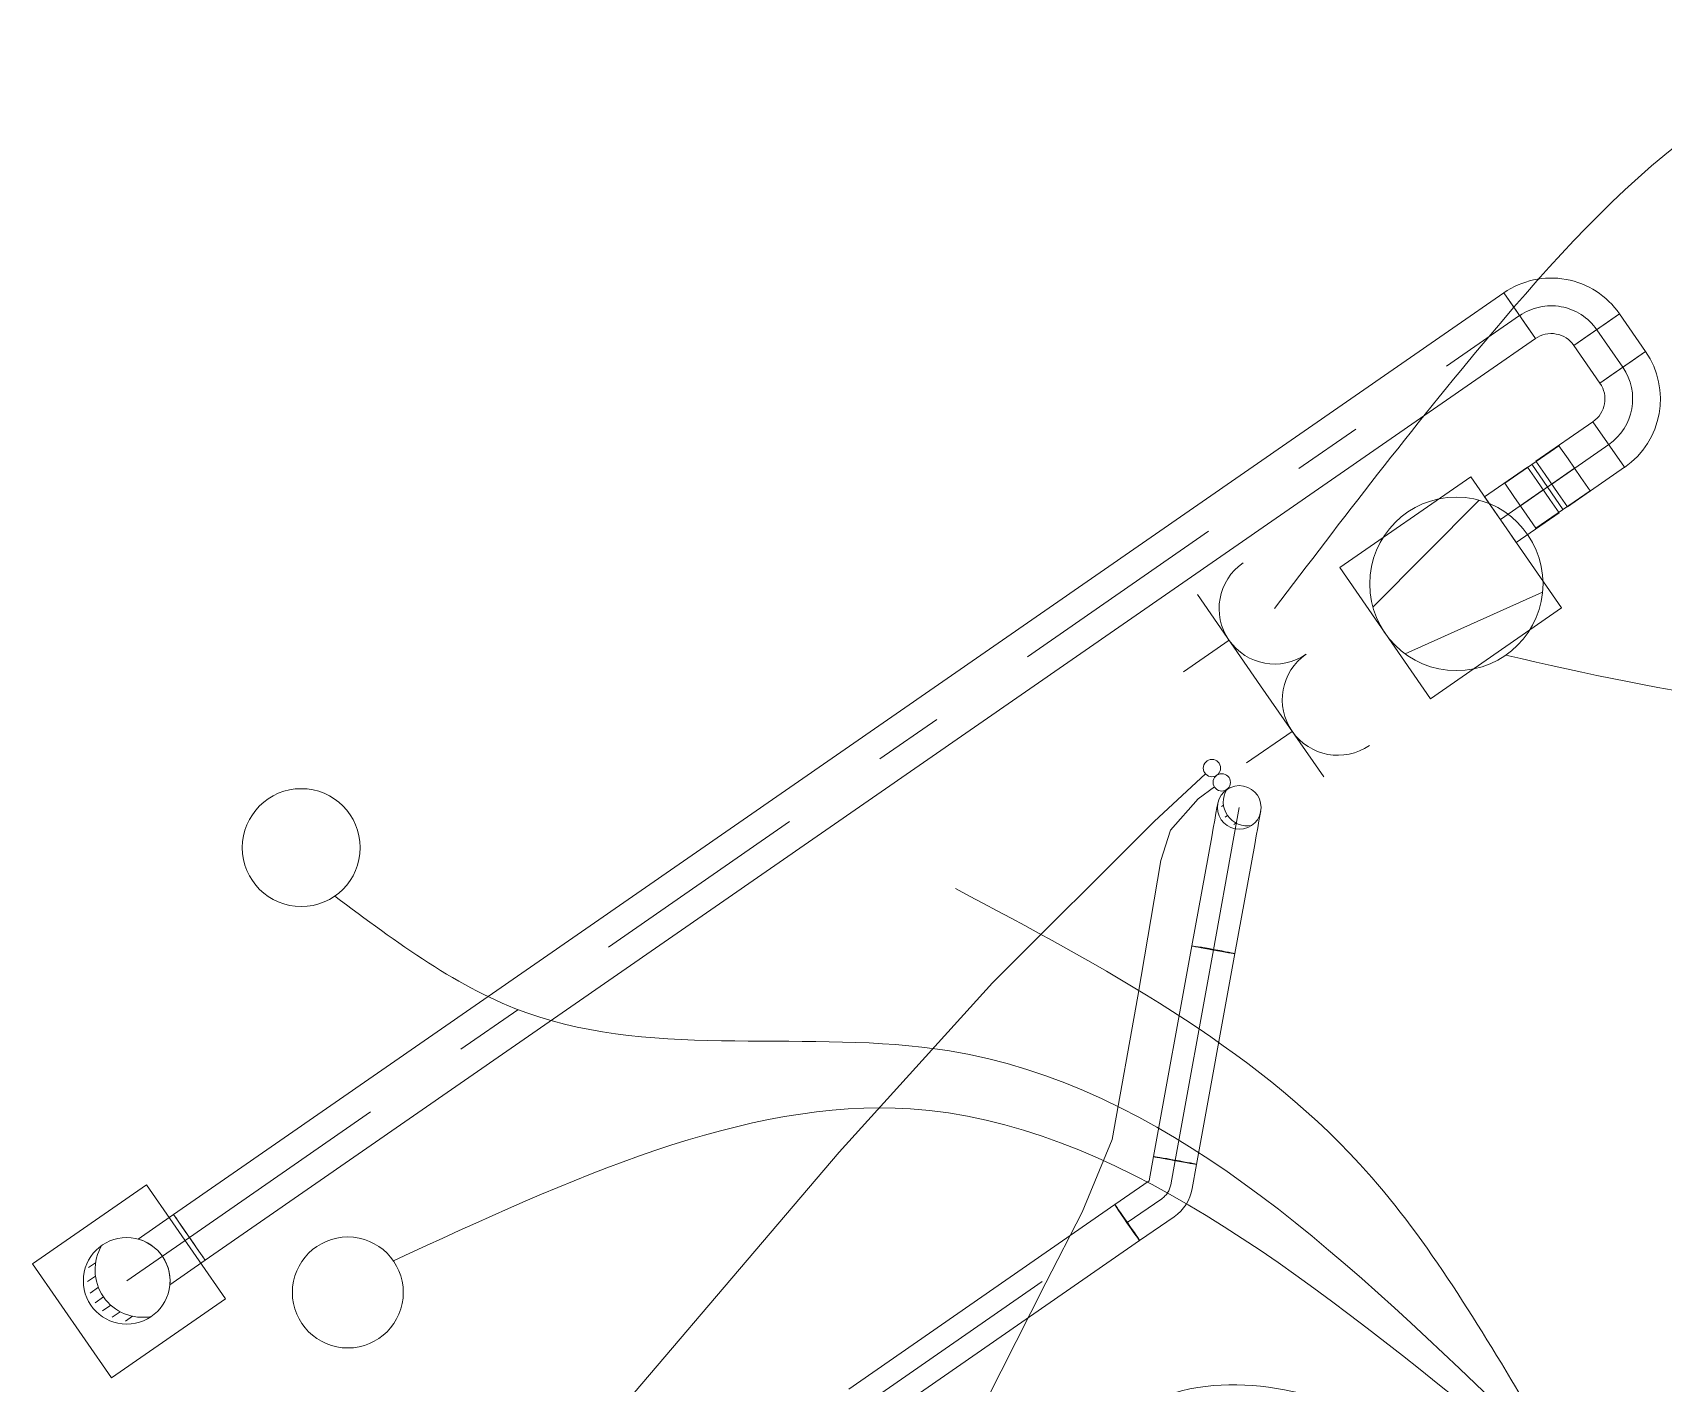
# Model space of a CAD drawing. Header units: metres. Extents: x 2747662.9 to 2747731.3, y 1250221.9 to 1250283.3.
# Drawn here: x 2747698.982 to 2747701.333, y 1250242.674 to 1250244.621 of the extents above; entities that cross this region are included whole.
import ezdxf

# ---------------------------------------------------------------- set-up
doc = ezdxf.new("R2010")
doc.units = ezdxf.units.M
doc.header["$MEASUREMENT"] = 0
doc.linetypes.add('STRICHPUNKT2-A0PKHS7900', pattern=[0.635, 0.3175, -0.15875, 0, -0.15875])
doc.linetypes.add('STRICHPUNKT2-A0PKHS8H00', pattern=[0.635, 0.3175, -0.15875, 0, -0.15875])
for name, color, linetype in [('___elektro', 7, 'Continuous'), ('___lueftung', 7, 'Continuous'), ('___sanitär', 7, 'Continuous')]:
    doc.layers.add(name, color=color, linetype=linetype)

msp = doc.modelspace()

# ---------------------------------------------------------------- linework, layer by layer
at = {"color": 30, "linetype": 'Continuous', "lineweight": 0, "true_color": 0xff8d1c}
for points, knots in [([(2747700.7728, 1250243.791), (2747700.8702, 1250243.9191), (2747700.9675, 1250244.0472), (2747701.0844, 1250244.1858), (2747701.258, 1250244.3918), (2747701.4748, 1250244.6211), (2747701.7181, 1250244.5821), (2747701.7317, 1250244.5799), (2747701.7453, 1250244.5769), (2747701.759, 1250244.5739)], [0, 0, 0, 0, 1, 1, 1, 2, 2, 2, 3, 3, 3, 3]), ([(2747701.1061, 1250243.7237), (2747701.3398, 1250243.671), (2747701.5735, 1250243.6182), (2747701.817, 1250243.6578), (2747701.911, 1250243.6731), (2747702.0065, 1250243.7022), (2747702.0921, 1250243.6774), (2747702.1285, 1250243.6669), (2747702.163, 1250243.6466), (2747702.1976, 1250243.6263)], [0, 0, 0, 0, 1, 1, 1, 2, 2, 2, 3, 3, 3, 3]), ([(2747701.2193, 1250242.5107), (2747701.2547, 1250242.4783), (2747701.2902, 1250242.4458), (2747701.3266, 1250242.4278), (2747701.4744, 1250242.3547), (2747701.639, 1250242.5182), (2747701.823, 1250242.6638), (2747702.1177, 1250242.8972), (2747702.4621, 1250243.0848), (2747702.3897, 1250243.3378), (2747702.3743, 1250243.392), (2747702.3397, 1250243.4491), (2747702.3052, 1250243.5062)], [0, 0, 0, 0, 1, 1, 1, 2, 2, 2, 3, 3, 3, 4, 4, 4, 4]), ([(2747701.1339, 1250242.6462), (2747701.0612, 1250242.7676), (2747700.9885, 1250242.8889), (2747700.8958, 1250242.99), (2747700.7394, 1250243.1607), (2747700.5261, 1250243.2739), (2747700.3129, 1250243.3872)], [0, 0, 0, 0, 1, 1, 1, 2, 2, 2, 2]), ([(2747699.4177, 1250243.3764), (2747699.507, 1250243.3097), (2747699.5962, 1250243.243), (2747699.6958, 1250243.2076), (2747699.8819, 1250243.1416), (2747700.1044, 1250243.1851), (2747700.3013, 1250243.1538), (2747700.6132, 1250243.1041), (2747700.8611, 1250242.8665), (2747701.109, 1250242.629)], [0, 0, 0, 0, 1, 1, 1, 2, 2, 2, 3, 3, 3, 3]), ([(2747699.5022, 1250242.8506), (2747699.7556, 1250242.968), (2747700.009, 1250243.0853), (2747700.248, 1250243.0697), (2747700.5412, 1250243.0506), (2747700.8129, 1250242.8313), (2747701.0846, 1250242.6121)], [0, 0, 0, 0, 1, 1, 1, 2, 2, 2, 2]), ([(2747700.0428, 1250241.9999), (2747700.1257, 1250242.1463), (2747700.2086, 1250242.2927), (2747700.3264, 1250242.4315), (2747700.4201, 1250242.5419), (2747700.5358, 1250242.6475), (2747700.6623, 1250242.6682), (2747700.7804, 1250242.6875), (2747700.9078, 1250242.6327), (2747701.0353, 1250242.5779)], [0, 0, 0, 0, 1, 1, 1, 2, 2, 2, 3, 3, 3, 3])]:
    msp.add_open_spline(points, degree=3, knots=knots, dxfattribs=at)
at = {"layer": '___elektro', "color": 30, "linetype": 'Continuous', "lineweight": 0, "true_color": 0xff8d1c}
for p, q in [((2747701.0676, 1250243.9471), (2747700.9144, 1250243.793)), ((2747700.9637, 1250243.9292), (2747700.9637, 1250243.9293)), ((2747701.1376, 1250243.8977), (2747701.1377, 1250243.8977)), ((2747700.6615, 1250243.8112), (2747700.7526, 1250243.6797)), ((2747701.1593, 1250243.8147), (2747700.9612, 1250243.7255)), ((2747700.7071, 1250243.7455), (2747700.6413, 1250243.6999)), ((2747700.9321, 1250243.7553), (2747700.9322, 1250243.7553)), ((2747701.1061, 1250243.7237), (2747701.1061, 1250243.7238)), ((2747700.6413, 1250243.6999), (2747700.6413, 1250243.6999)), ((2747700.6413, 1250243.6999), (2747700.6413, 1250243.6999)), ((2747700.7526, 1250243.6797), (2747700.8437, 1250243.5482)), ((2747700.7982, 1250243.6139), (2747700.7324, 1250243.5684)), ((2747700.7324, 1250243.5684), (2747700.7324, 1250243.5684)), ((2747700.7324, 1250243.5684), (2747700.7324, 1250243.5684)), ((2747699.3209, 1250243.5162), (2747699.321, 1250243.5162)), ((2747699.4392, 1250243.4947), (2747699.4392, 1250243.4947)), ((2747699.2995, 1250243.3979), (2747699.2995, 1250243.3979)), ((2747699.4177, 1250243.3764), (2747699.4178, 1250243.3765)), ((2747699.4177, 1250243.3764), (2747699.4178, 1250243.3765)), ((2747699.4177, 1250243.3764), (2747699.4178, 1250243.3765)), ((2747699.3909, 1250242.8708), (2747699.391, 1250242.8709)), ((2747699.5022, 1250242.8506), (2747699.5023, 1250242.8506)), ((2747699.3707, 1250242.7595), (2747699.3708, 1250242.7595)), ((2747699.482, 1250242.7393), (2747699.4821, 1250242.7393))]:
    msp.add_line(p, q, dxfattribs=at)
for centre, radius in [((2747701.0349, 1250243.8265), 0.125), ((2747699.3693, 1250243.4463), 0.085), ((2747699.4365, 1250242.8051), 0.08)]:
    msp.add_circle(centre, radius, dxfattribs=at)
for centre in [(2747700.7728, 1250243.791), (2747700.8639, 1250243.6595)]:
    msp.add_arc(centre, 0.08, 124.7098, 304.7098, dxfattribs=at)
at = {"layer": '___lueftung', "color": 152, "linetype": 'Continuous', "lineweight": 0, "true_color": 0x0365dd}
for p, q in [((2747701.1032, 1250244.2459), (2747699.1853, 1250242.9174)), ((2747701.1166, 1250244.2267), (2747701.1032, 1250244.2459)), ((2747701.1032, 1250244.2459), (2747701.1488, 1250244.1802)), ((2747701.1354, 1250244.1994), (2747701.1166, 1250244.2267)), ((2747701.2702, 1250244.2156), (2747701.2044, 1250244.1701)), ((2747701.251, 1250244.2023), (2747701.2702, 1250244.2156)), ((2747701.3077, 1250244.1615), (2747701.2702, 1250244.2156)), ((2747701.1488, 1250244.1802), (2747701.1354, 1250244.1994)), ((2747701.2237, 1250244.1834), (2747701.251, 1250244.2023)), ((2747699.2308, 1250242.8516), (2747701.1488, 1250244.1802)), ((2747701.2044, 1250244.1701), (2747701.2237, 1250244.1834)), ((2747701.2044, 1250244.1701), (2747701.242, 1250244.1159)), ((2747701.242, 1250244.1159), (2747701.3077, 1250244.1615)), ((2747701.2612, 1250244.1292), (2747701.2885, 1250244.1481)), ((2747701.2885, 1250244.1481), (2747701.3077, 1250244.1615)), ((2747701.242, 1250244.1159), (2747701.2612, 1250244.1292)), ((2747701.2319, 1250244.0602), (2747701.1497, 1250244.0033)), ((2747701.2319, 1250244.0602), (2747701.2774, 1250243.9945)), ((2747701.2319, 1250244.0602), (2747701.2452, 1250244.041)), ((2747701.1828, 1250244.0257), (2747701.1047, 1250243.9716)), ((2747701.1828, 1250244.0257), (2747701.196, 1250244.0066)), ((2747701.2452, 1250244.041), (2747701.2641, 1250244.0137)), ((2747701.189, 1250243.9333), (2747701.1435, 1250243.999)), ((2747701.1497, 1250244.0033), (2747701.163, 1250243.984)), ((2747701.196, 1250244.0066), (2747701.2146, 1250243.9797)), ((2747701.2641, 1250244.0137), (2747701.2774, 1250243.9945)), ((2747700.8667, 1250243.8499), (2747701.0557, 1250243.9808)), ((2747701.0557, 1250243.9808), (2747700.8667, 1250243.8499)), ((2747701.0557, 1250243.9808), (2747700.8667, 1250243.8499)), ((2747701.0557, 1250243.9808), (2747700.8667, 1250243.8499)), ((2747701.0557, 1250243.9808), (2747701.0558, 1250243.9809)), ((2747701.0557, 1250243.9808), (2747701.0558, 1250243.9809)), ((2747701.0557, 1250243.9808), (2747701.1867, 1250243.7918)), ((2747701.0557, 1250243.9808), (2747701.1867, 1250243.7918)), ((2747701.1867, 1250243.7918), (2747701.0557, 1250243.9808)), ((2747701.0557, 1250243.9808), (2747701.1867, 1250243.7918)), ((2747701.1373, 1250243.9948), (2747701.0757, 1250243.9521)), ((2747701.1373, 1250243.9948), (2747701.1507, 1250243.9755)), ((2747701.1507, 1250243.9755), (2747701.1695, 1250243.9483)), ((2747701.163, 1250243.984), (2747701.1819, 1250243.9568)), ((2747701.1952, 1250243.9375), (2747701.2774, 1250243.9945)), ((2747701.2146, 1250243.9797), (2747701.2278, 1250243.9607)), ((2747701.0757, 1250243.9521), (2747701.089, 1250243.9328)), ((2747701.1047, 1250243.9716), (2747701.1179, 1250243.9526)), ((2747701.1179, 1250243.9526), (2747701.1365, 1250243.9257)), ((2747701.1497, 1250243.9066), (2747701.2278, 1250243.9607)), ((2747701.1819, 1250243.9568), (2747701.1952, 1250243.9375)), ((2747701.089, 1250243.9328), (2747701.1079, 1250243.9056)), ((2747701.1212, 1250243.8863), (2747701.1829, 1250243.929)), ((2747701.1695, 1250243.9483), (2747701.1829, 1250243.929)), ((2747701.1079, 1250243.9056), (2747701.1212, 1250243.8863)), ((2747701.1365, 1250243.9257), (2747701.1497, 1250243.9066)), ((2747700.8667, 1250243.8499), (2747700.9976, 1250243.6608)), ((2747700.8667, 1250243.8499), (2747700.9976, 1250243.6608)), ((2747700.8667, 1250243.8499), (2747700.8667, 1250243.8499)), ((2747700.9976, 1250243.6608), (2747700.8667, 1250243.8499)), ((2747700.8667, 1250243.8499), (2747700.8667, 1250243.8499)), ((2747700.8667, 1250243.8499), (2747700.9976, 1250243.6608)), ((2747700.9976, 1250243.6608), (2747701.1867, 1250243.7918)), ((2747701.1867, 1250243.7918), (2747700.9976, 1250243.6608)), ((2747701.1867, 1250243.7918), (2747700.9976, 1250243.6608)), ((2747701.1867, 1250243.7918), (2747700.9976, 1250243.6608)), ((2747701.1867, 1250243.7918), (2747701.1868, 1250243.7918)), ((2747701.1867, 1250243.7918), (2747701.1868, 1250243.7918)), ((2747700.9976, 1250243.6608), (2747700.9977, 1250243.6608)), ((2747700.9976, 1250243.6608), (2747700.9977, 1250243.6608)), ((2747698.982, 1250242.8465), (2747699.1464, 1250242.9604)), ((2747699.1464, 1250242.9604), (2747698.982, 1250242.8465)), ((2747698.982, 1250242.8465), (2747699.1464, 1250242.9604)), ((2747699.1464, 1250242.9604), (2747698.982, 1250242.8465)), ((2747699.1464, 1250242.9604), (2747699.2602, 1250242.796)), ((2747699.1464, 1250242.9604), (2747699.2602, 1250242.796)), ((2747699.1464, 1250242.9604), (2747699.1464, 1250242.9604)), ((2747699.1464, 1250242.9604), (2747699.2602, 1250242.796)), ((2747699.1464, 1250242.9604), (2747699.2602, 1250242.796)), ((2747699.1464, 1250242.9604), (2747699.1464, 1250242.9604)), ((2747699.1343, 1250242.8821), (2747699.1853, 1250242.9174)), ((2747699.1986, 1250242.8981), (2747699.1853, 1250242.9174)), ((2747699.186, 1250242.9163), (2747699.1853, 1250242.9174)), ((2747699.1853, 1250242.9174), (2747699.186, 1250242.9163)), ((2747699.1883, 1250242.913), (2747699.186, 1250242.9163)), ((2747699.186, 1250242.9163), (2747699.1883, 1250242.913)), ((2747699.1919, 1250242.9077), (2747699.1883, 1250242.913)), ((2747699.1883, 1250242.913), (2747699.1919, 1250242.9077)), ((2747699.1967, 1250242.9009), (2747699.1919, 1250242.9077)), ((2747699.1919, 1250242.9077), (2747699.1967, 1250242.9009)), ((2747699.2021, 1250242.893), (2747699.1967, 1250242.9009)), ((2747699.1967, 1250242.9009), (2747699.2021, 1250242.893)), ((2747699.2175, 1250242.8709), (2747699.1986, 1250242.8981)), ((2747699.208, 1250242.8845), (2747699.2021, 1250242.893)), ((2747699.2021, 1250242.893), (2747699.208, 1250242.8845)), ((2747699.136, 1250242.8816), (2747699.1343, 1250242.8821)), ((2747699.1343, 1250242.8821), (2747699.136, 1250242.8816)), ((2747699.1407, 1250242.88), (2747699.136, 1250242.8816)), ((2747699.136, 1250242.8816), (2747699.1407, 1250242.88)), ((2747699.1473, 1250242.8768), (2747699.1407, 1250242.88)), ((2747699.1407, 1250242.88), (2747699.1473, 1250242.8768)), ((2747699.1549, 1250242.872), (2747699.1473, 1250242.8768)), ((2747699.1473, 1250242.8768), (2747699.1549, 1250242.872)), ((2747699.1624, 1250242.8655), (2747699.1549, 1250242.872)), ((2747699.1549, 1250242.872), (2747699.1624, 1250242.8655)), ((2747699.208, 1250242.8845), (2747699.2139, 1250242.876)), ((2747699.2139, 1250242.876), (2747699.208, 1250242.8845)), ((2747699.2139, 1250242.876), (2747699.2194, 1250242.8681)), ((2747699.2194, 1250242.8681), (2747699.2139, 1250242.876)), ((2747699.2308, 1250242.8516), (2747699.2175, 1250242.8709)), ((2747698.982, 1250242.8465), (2747699.0958, 1250242.6821)), ((2747698.982, 1250242.8465), (2747699.0958, 1250242.6821)), ((2747698.982, 1250242.8465), (2747698.982, 1250242.8465)), ((2747698.982, 1250242.8465), (2747699.0958, 1250242.6821)), ((2747698.982, 1250242.8465), (2747699.0958, 1250242.6821)), ((2747698.982, 1250242.8465), (2747698.982, 1250242.8465)), ((2747699.0627, 1250242.8409), (2747699.0728, 1250242.8478)), ((2747699.0627, 1250242.8409), (2747699.0728, 1250242.8478)), ((2747699.169, 1250242.8574), (2747699.1624, 1250242.8655)), ((2747699.1624, 1250242.8655), (2747699.169, 1250242.8574)), ((2747699.169, 1250242.8574), (2747699.1742, 1250242.8484)), ((2747699.1742, 1250242.8484), (2747699.169, 1250242.8574)), ((2747699.1742, 1250242.8484), (2747699.1777, 1250242.8391)), ((2747699.1777, 1250242.8391), (2747699.1742, 1250242.8484)), ((2747699.1799, 1250242.8163), (2747699.2308, 1250242.8516)), ((2747699.2194, 1250242.8681), (2747699.2241, 1250242.8612)), ((2747699.2241, 1250242.8612), (2747699.2194, 1250242.8681)), ((2747699.2241, 1250242.8612), (2747699.2278, 1250242.856)), ((2747699.2278, 1250242.856), (2747699.2241, 1250242.8612)), ((2747699.2278, 1250242.856), (2747699.23, 1250242.8527)), ((2747699.23, 1250242.8527), (2747699.2278, 1250242.856)), ((2747699.23, 1250242.8527), (2747699.2308, 1250242.8516)), ((2747699.2308, 1250242.8516), (2747699.23, 1250242.8527)), ((2747699.0611, 1250242.8207), (2747699.0726, 1250242.8287)), ((2747699.0611, 1250242.8207), (2747699.0726, 1250242.8287)), ((2747699.1176, 1250242.8219), (2747699.1177, 1250242.8219)), ((2747699.1176, 1250242.8219), (2747699.1177, 1250242.8219)), ((2747699.1777, 1250242.8391), (2747699.1795, 1250242.8303)), ((2747699.1795, 1250242.8303), (2747699.1777, 1250242.8391)), ((2747699.1795, 1250242.8303), (2747699.1801, 1250242.823)), ((2747699.1801, 1250242.823), (2747699.1795, 1250242.8303)), ((2747699.1801, 1250242.823), (2747699.18, 1250242.8181)), ((2747699.18, 1250242.8181), (2747699.1801, 1250242.823)), ((2747699.0648, 1250242.8043), (2747699.0768, 1250242.8126)), ((2747699.0648, 1250242.8043), (2747699.0768, 1250242.8126)), ((2747699.072, 1250242.7903), (2747699.0842, 1250242.7987)), ((2747699.072, 1250242.7903), (2747699.0842, 1250242.7987)), ((2747699.18, 1250242.8181), (2747699.1799, 1250242.8163)), ((2747699.1799, 1250242.8163), (2747699.18, 1250242.8181)), ((2747699.0825, 1250242.7786), (2747699.0946, 1250242.7869)), ((2747699.0825, 1250242.7786), (2747699.0946, 1250242.7869)), ((2747699.0958, 1250242.6821), (2747699.2602, 1250242.796)), ((2747699.2602, 1250242.796), (2747699.0958, 1250242.6821)), ((2747699.0958, 1250242.6821), (2747699.2602, 1250242.796)), ((2747699.2602, 1250242.796), (2747699.0958, 1250242.6821)), ((2747699.0967, 1250242.7694), (2747699.1082, 1250242.7773)), ((2747699.0967, 1250242.7694), (2747699.1082, 1250242.7773)), ((2747699.2602, 1250242.796), (2747699.2603, 1250242.796)), ((2747699.2602, 1250242.796), (2747699.2603, 1250242.796)), ((2747699.1161, 1250242.7638), (2747699.1262, 1250242.7708)), ((2747699.1161, 1250242.7638), (2747699.1262, 1250242.7708)), ((2747699.0958, 1250242.6821), (2747699.0959, 1250242.6821)), ((2747699.0958, 1250242.6821), (2747699.0959, 1250242.6821))]:
    msp.add_line(p, q, dxfattribs=at)
at = {"layer": '___lueftung', "color": 152, "linetype": 'STRICHPUNKT2-A0PKHS8H00', "lineweight": 0, "true_color": 0x0365dd}
for p, q in [((2747699.208, 1250242.8845), (2747701.126, 1250244.2131)), ((2747701.2373, 1250244.1928), (2747701.2748, 1250244.1387)), ((2747701.2546, 1250244.0274), (2747701.1724, 1250243.9704)), ((2747701.1272, 1250243.9391), (2747701.2053, 1250243.9932)), ((2747701.0985, 1250243.9192), (2747701.1601, 1250243.9619)), ((2747699.1176, 1250242.8219), (2747699.208, 1250242.8845))]:
    msp.add_line(p, q, dxfattribs=at)
at = {"layer": '___lueftung', "color": 152, "linetype": 'Continuous', "lineweight": 0, "true_color": 0x0365dd}
msp.add_circle((2747699.1176, 1250242.8219), 0.0625, dxfattribs=at)
msp.add_circle((2747699.1176, 1250242.8219), 0.0625, dxfattribs=at)
for centre, radius, start, end in [((2747701.1716, 1250244.1473), 0.12, 34.7099, 124.7099), ((2747701.1716, 1250244.1473), 0.04, 34.7099, 124.7099), ((2747701.2091, 1250244.0931), 0.12, 304.7099, 34.7099), ((2747701.2091, 1250244.0931), 0.04, 304.7099, 34.7099), ((2747699.1404, 1250242.8377), 0.0684, 148.6622, 280.7576), ((2747699.1404, 1250242.8377), 0.0684, 148.6622, 280.7576), ((2747699.1404, 1250242.8377), 0.0684, 148.6622, 280.7576), ((2747699.1404, 1250242.8377), 0.0684, 148.6622, 280.7576)]:
    msp.add_arc(centre, radius, start, end, dxfattribs=at)
at = {"layer": '___lueftung', "color": 152, "linetype": 'STRICHPUNKT2-A0PKHS8H00', "lineweight": 0, "true_color": 0x0365dd}
for centre, start, end in [((2747701.1716, 1250244.1473), 34.7099, 124.7099), ((2747701.2091, 1250244.0931), 304.7099, 34.7099)]:
    msp.add_arc(centre, 0.08, start, end, dxfattribs=at)
at = {"layer": '___sanitär', "color": 106, "linetype": 'Continuous', "lineweight": 0, "true_color": 0x008a1e}
for p, q in [((2747700.6896, 1250243.5035), (2747700.6882, 1250243.4959)), ((2747700.6905, 1250243.5082), (2747700.6896, 1250243.5035)), ((2747700.6908, 1250243.5099), (2747700.6905, 1250243.5082)), ((2747700.6962, 1250243.5057), (2747700.6991, 1250243.5077)), ((2747700.6865, 1250243.4861), (2747700.6844, 1250243.4745)), ((2747700.6882, 1250243.4959), (2747700.6865, 1250243.4861)), ((2747700.7017, 1250243.4903), (2747700.7049, 1250243.4926)), ((2747700.7141, 1250243.4798), (2747700.717, 1250243.4818)), ((2747700.7502, 1250243.4847), (2747700.7484, 1250243.4748)), ((2747700.7516, 1250243.4922), (2747700.7502, 1250243.4847)), ((2747700.7525, 1250243.497), (2747700.7516, 1250243.4922)), ((2747700.7528, 1250243.4986), (2747700.7525, 1250243.497)), ((2747700.6821, 1250243.4621), (2747700.6535, 1250243.3047)), ((2747700.6844, 1250243.4745), (2747700.6821, 1250243.4621)), ((2747700.7463, 1250243.4633), (2747700.7441, 1250243.4509)), ((2747700.7484, 1250243.4748), (2747700.7463, 1250243.4633)), ((2747700.7441, 1250243.4509), (2747700.7155, 1250243.2935)), ((2747700.5984, 1250243.001), (2747700.6535, 1250243.3047)), ((2747700.6604, 1250242.9897), (2747700.7155, 1250243.2935)), ((2747700.5921, 1250242.9661), (2747700.5984, 1250243.001)), ((2747700.654, 1250242.9548), (2747700.6604, 1250242.9898)), ((2747700.5423, 1250242.9317), (2747700.5921, 1250242.9661)), ((2747700.1587, 1250242.6659), (2747700.5424, 1250242.9317)), ((2747700.5782, 1250242.8799), (2747700.6279, 1250242.9143)), ((2747700.1946, 1250242.6142), (2747700.5782, 1250242.8799))]:
    msp.add_line(p, q, dxfattribs=at)
at = {"layer": '___sanitär', "color": 106, "linetype": 'STRICHPUNKT2-A0PKHS7900', "lineweight": 0, "true_color": 0x008a1e}
for p, q in [((2747700.7218, 1250243.5042), (2747700.7131, 1250243.4565)), ((2747700.7131, 1250243.4565), (2747700.6845, 1250243.2991)), ((2747700.6294, 1250242.9954), (2747700.6845, 1250243.2991)), ((2747700.623, 1250242.9605), (2747700.6294, 1250242.9954)), ((2747700.5603, 1250242.9058), (2747700.61, 1250242.9402)), ((2747700.1767, 1250242.64), (2747700.5603, 1250242.9058))]:
    msp.add_line(p, q, dxfattribs=at)
at = {"layer": '___sanitär', "color": 106, "linetype": 'Continuous', "lineweight": 0, "true_color": 0x008a1e, "flags": 128}
for points in [[(2747700.6732, 1250243.5525), (2747700.5991, 1250243.4842), (2747700.3661, 1250243.2516), (2747700.1448, 1250243.0074), (2747699.7166, 1250242.505), (2747699.6452, 1250242.4255), (2747699.573, 1250242.3608), (2747699.4943, 1250242.3039)], [(2747699.7387, 1250242.0517), (2747699.8295, 1250242.1121), (2747700.0242, 1250242.2444), (2747700.115, 1250242.3227), (2747700.1977, 1250242.4102), (2747700.2715, 1250242.5054), (2747700.3356, 1250242.6069), (2747700.4431, 1250242.8189), (2747700.4955, 1250242.9208), (2747700.5388, 1250243.0257), (2747700.5758, 1250243.232), (2747700.609, 1250243.4277), (2747700.6228, 1250243.4713), (2747700.6625, 1250243.5165), (2747700.686, 1250243.5339)]]:
    msp.add_lwpolyline(points, dxfattribs=at)
at = {"layer": '___sanitär', "color": 106, "linetype": 'Continuous', "lineweight": 0, "true_color": 0x008a1e}
for centre, radius in [((2747700.6825, 1250243.5609), 0.0125), ((2747700.6967, 1250243.5404), 0.0125), ((2747700.7218, 1250243.5042), 0.0315)]:
    msp.add_circle(centre, radius, dxfattribs=at)
for centre, radius, start, end in [((2747700.7333, 1250243.5122), 0.0345, 148.6622, 280.7576), ((2747700.5921, 1250242.9661), 0.063, 304.7126, 349.7072)]:
    msp.add_arc(centre, radius, start, end, dxfattribs=at)
at = {"layer": '___sanitär', "color": 106, "linetype": 'STRICHPUNKT2-A0PKHS7900', "lineweight": 0, "true_color": 0x008a1e}
msp.add_arc((2747700.5921, 1250242.9661), 0.0315, 304.7126, 349.7072, dxfattribs=at)
at = {"layer": '___sanitär', "color": 106, "linetype": 'Continuous', "lineweight": 0, "true_color": 0x008a1e}
for centre, major_axis in [((2747700.6845, 1250243.2991), (-0.031, 0.0056)), ((2747700.6845, 1250243.2991), (-0.031, 0.0056)), ((2747700.6294, 1250242.9954), (-0.031, 0.0056)), ((2747700.6294, 1250242.9954), (-0.031, 0.0056)), ((2747700.5603, 1250242.9058), (-0.0179, 0.0259)), ((2747700.5603, 1250242.9058), (-0.0179, 0.0259))]:
    msp.add_ellipse(centre, major_axis=major_axis, ratio=0.014998, dxfattribs=at)

doc.saveas('drawing.dxf')
